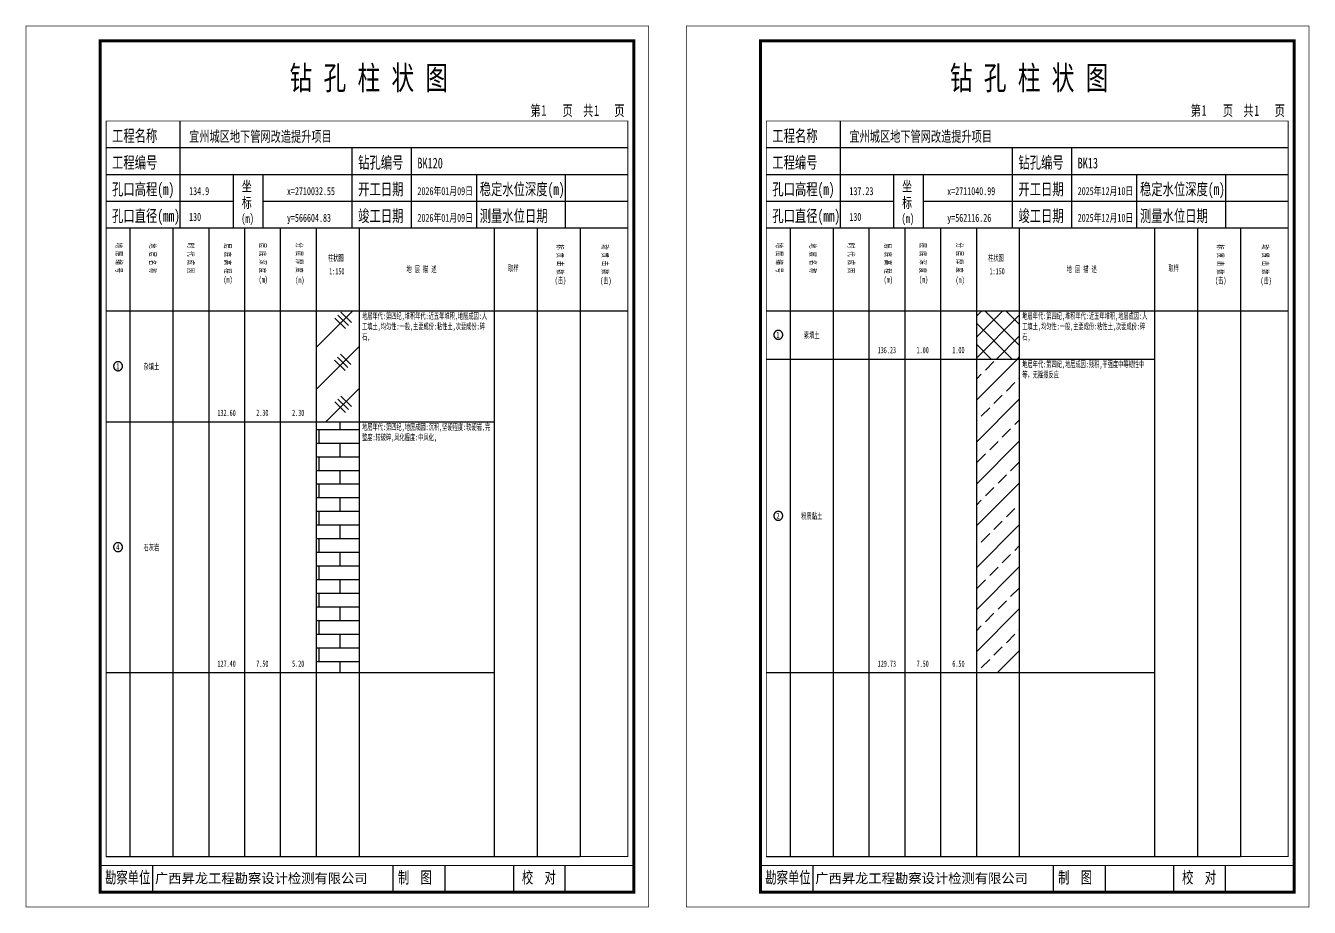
# Model space of a CAD drawing. Header units: millimetres. Extents: x 0 to 2711117, y 0 to 567555.
# Drawn here: x 4899 to 5331.9, y -0.1 to 297.1 of the extents above; entities that cross this region are included whole.
import ezdxf
from ezdxf.enums import TextEntityAlignment as Align

# ---------------------------------------------------------------- set-up
doc = ezdxf.new("R2010")
doc.units = ezdxf.units.MM
doc.layers.add('GICAD_POU_TEXTS', color=7, linetype='Continuous')
doc.layers.add('勘察点图例', color=7, linetype='Continuous')
doc.styles.add('HEAD_FONT', font='simfang.ttf', dxfattribs={"width": 0.6})
doc.styles.add('HEAD_FONT2', font='simfang.ttf', dxfattribs={"width": 0.6})
doc.styles.add('HT', font='simhei.ttf')
doc.styles.add('LZ_FONT', font='simfang.ttf', dxfattribs={"width": 0.7, "height": 8})
doc.styles.add('成果图图块', font='simfang.ttf', dxfattribs={"height": 2.5})
doc.styles.add('成果图表体', font='simfang.ttf', dxfattribs={"width": 0.6, "height": 2.1})

# ---------------------------------------------------------------- blocks, each defined once
blk = doc.blocks.new('BK120')
for p, q in [((52, 229), (52, 265)), ((27, 256), (203, 256)), ((110, 229), (110, 256)), ((130, 229), (130, 256)), ((27, 247), (203, 247)), ((70, 229), (70, 247)), ((80, 229), (80, 247)), ((152, 229), (152, 247)), ((182, 229), (182, 247)), ((27, 238), (70, 238)), ((80, 238), (203, 238)), ((27, 229), (35.05, 229)), ((35.05, 229), (35.05, 17)), ((35.05, 229), (49.53, 229)), ((49.53, 229), (49.53, 17)), ((49.53, 229), (61.6, 229)), ((61.6, 229), (61.6, 17)), ((61.6, 229), (73.68, 229)), ((73.68, 229), (73.68, 17)), ((73.68, 229), (85.75, 229)), ((85.75, 229), (85.75, 17)), ((85.75, 229), (97.82, 229)), ((97.82, 229), (97.82, 17)), ((97.82, 229), (112.3, 229)), ((112.3, 229), (112.3, 17)), ((112.3, 229), (157.93, 229)), ((157.93, 229), (157.93, 17)), ((157.93, 229), (172.42, 229)), ((172.42, 229), (172.42, 17)), ((172.42, 229), (186.9, 229)), ((186.9, 229), (186.9, 17)), ((186.9, 229), (203, 229)), ((27, 201), (203, 201)), ((27, 17), (35.05, 17)), ((35.05, 17), (49.53, 17)), ((42.74, 4.95), (42.74, 13.95)), ((42.74, 4.95), (42.74, 13.95)), ((49.53, 17), (61.6, 17)), ((61.6, 17), (73.68, 17)), ((73.68, 17), (85.75, 17)), ((85.75, 17), (97.82, 17)), ((97.82, 17), (112.3, 17)), ((112.3, 17), (157.93, 17)), ((123.83, 4.95), (123.83, 13.95)), ((141.38, 4.95), (141.38, 13.95)), ((157.93, 17), (172.42, 17)), ((164.48, 4.95), (164.48, 13.95)), ((172.42, 17), (186.9, 17)), ((181.84, 4.95), (181.84, 13.95)), ((181.84, 4.95), (181.84, 13.95))]:
    blk.add_line(p, q)
for points, const_width in [([(0, 0), (210, 0), (210, 297), (0, 297)], 0.25), ([(25, 5), (205, 5), (205, 292), (25, 292)], 1), ([(27, 265), (203, 265), (203, 17), (27, 17)], 0.3)]:
    blk.add_lwpolyline(points, close=True, dxfattribs=dict(const_width=const_width))
at = {"const_width": 0.3}
for points in [[(27, 229), (203, 229)], [(25, 14), (205, 14)]]:
    blk.add_lwpolyline(points, dxfattribs=at)
at = {"style": 'LZ_FONT', "width": 0.7}
for s, height, p in [('钻 孔 柱 状 图', 8, (88.9, 275.54)), ('第', 3.6, (170.12, 266.7)), ('1', 3.6, (173.78, 266.75)), ('页', 3.6, (180.96, 266.7)), ('共', 3.6, (187.88, 266.7)), ('1', 3.6, (191.54, 266.7)), ('页', 3.6, (198.44, 266.7)), ('工程名称', 4, (29, 258)), ('宜州城区地下管网改造提升项目', 3.6, (55, 258)), ('工程编号', 4, (29, 249)), ('钻孔编号', 4, (112, 249)), ('BK120', 3.6, (132, 249)), ('孔口高程(m)', 4, (29, 240)), ('134.9', 2.7, (55, 240)), ('坐', 3.5, (72.79, 241.24)), ('x=2710032.55', 2.7, (88, 240)), ('开工日期', 4, (112, 240)), ('2026年01月09日', 2.7, (132, 240)), ('稳定水位深度(m)', 4, (153, 240)), ('标', 3.5, (72.79, 235.7)), ('孔口直径(mm)', 4, (29, 231)), ('130', 2.7, (54.98, 231.31)), ('(m) ', 3, (72.59, 230.65)), ('竣工日期', 4, (112, 231)), ('2026年01月09日', 2.7, (132, 231)), ('测量水位日期', 4, (153, 231)), ('y=566604.83', 2.7, (88, 231)), ('勘察单位', 4, (26.65, 7.95)), ('制  图', 4, (125.4, 7.95)), ('校  对', 4, (167.22, 7.95))]:
    blk.add_text(s, height=height, dxfattribs=at).set_placement(p)
at = {"style": 'HT'}
blk.add_text('广西昇龙工程勘察设计检测有限公司', height=3.2865, dxfattribs=at).set_placement((43.48, 8.02))
at = {"char_height": 2.1, "width": 22.806, "attachment_point": 1, "rotation": 270, "style": 'HEAD_FONT'}
for s, insert in [('地 层 编 号', (32.46, 223.92)), ('地 层 名 称', (43.79, 223.76)), ('时 代 成 因', (56.67, 223.83)), ('层 底 高 程', (69.07, 223.71)), ('层 底 深 度', (80.9, 223.91)), ('分 层 厚 度', (93.26, 224.01)), ('标 贯 击 数', (181.21, 223.37)), ('动 贯 击 数', (196.38, 223.43))]:
    blk.add_mtext(s, dxfattribs=dict(at, insert=insert))
at = {"char_height": 2.1, "attachment_point": 1}
for s, insert, width, style in [('柱状图', (101.82, 219.87), 7.855, 'HEAD_FONT2'), ('取样', (162.58, 216.44), 7.855, 'HEAD_FONT2'), ('(m)', (66.58, 212.56), 4.7944, 'HEAD_FONT'), ('(m)', (78.47, 212.61), 4.7944, 'HEAD_FONT'), ('(m)', (90.81, 212.43), 4.7944, 'HEAD_FONT'), ('1:150', (102.26, 215.36), 6.9223, 'HEAD_FONT2'), ('地 层 描 述', (128.29, 216.11), 22.0781, 'HEAD_FONT2'), ('(击)', (178.33, 212.31), 7.855, 'HEAD_FONT2'), ('(击)', (193.64, 212.22), 7.855, 'HEAD_FONT2')]:
    blk.add_mtext(s, dxfattribs=dict(at, insert=insert, width=width, style=style))
blk = doc.blocks.new('BK120_0')
at = {"color": 7}
blk.add_polyline3d([(-1.5, 0.02, 0), (-1.5, -0.06, 0), (-1.49, -0.13, 0), (-1.48, -0.2, 0), (-1.47, -0.28, 0), (-1.46, -0.35, 0), (-1.44, -0.42, 0), (-1.41, -0.49, 0), (-1.39, -0.56, 0), (-1.36, -0.63, 0), (-1.32, -0.69, 0), (-1.29, -0.76, 0), (-1.25, -0.82, 0), (-1.2, -0.88, 0), (-1.16, -0.94, 0), (-1.11, -0.99, 0), (-1.06, -1.04, 0), (-1.01, -1.1, 0), (-0.95, -1.14, 0), (-0.89, -1.19, 0), (-0.83, -1.23, 0), (-0.77, -1.27, 0), (-0.71, -1.31, 0), (-0.64, -1.34, 0), (-0.57, -1.37, 0), (-0.51, -1.4, 0), (-0.44, -1.42, 0), (-0.36, -1.44, 0), (-0.29, -1.46, 0), (-0.22, -1.47, 0), (-0.15, -1.48, 0), (-0.07, -1.48, 0), (0, -1.48, 0), (0.07, -1.48, 0), (0.15, -1.48, 0), (0.22, -1.47, 0), (0.29, -1.46, 0), (0.36, -1.44, 0), (0.44, -1.42, 0), (0.51, -1.4, 0), (0.57, -1.37, 0), (0.64, -1.34, 0), (0.71, -1.31, 0), (0.77, -1.27, 0), (0.83, -1.23, 0), (0.89, -1.19, 0), (0.95, -1.14, 0), (1.01, -1.1, 0), (1.06, -1.04, 0), (1.11, -0.99, 0), (1.16, -0.94, 0), (1.2, -0.88, 0), (1.25, -0.82, 0), (1.29, -0.76, 0), (1.32, -0.69, 0), (1.36, -0.63, 0), (1.39, -0.56, 0), (1.41, -0.49, 0), (1.44, -0.42, 0), (1.46, -0.35, 0), (1.47, -0.28, 0), (1.48, -0.2, 0), (1.49, -0.13, 0), (1.5, -0.06, 0), (1.5, 0.02, 0), (1.5, 0.09, 0), (1.49, 0.16, 0), (1.48, 0.24, 0), (1.47, 0.31, 0), (1.46, 0.38, 0), (1.44, 0.45, 0), (1.41, 0.52, 0), (1.39, 0.59, 0), (1.36, 0.66, 0), (1.32, 0.72, 0), (1.29, 0.79, 0), (1.25, 0.85, 0), (1.2, 0.91, 0), (1.16, 0.97, 0), (1.11, 1.02, 0), (1.06, 1.08, 0), (1.01, 1.13, 0), (0.95, 1.18, 0), (0.89, 1.22, 0), (0.83, 1.26, 0), (0.77, 1.3, 0), (0.71, 1.34, 0), (0.64, 1.37, 0), (0.57, 1.4, 0), (0.51, 1.43, 0), (0.44, 1.45, 0), (0.36, 1.47, 0), (0.29, 1.49, 0), (0.22, 1.5, 0), (0.15, 1.51, 0), (0.07, 1.51, 0), (0, 1.52, 0), (-0.07, 1.51, 0), (-0.15, 1.51, 0), (-0.22, 1.5, 0), (-0.29, 1.49, 0), (-0.36, 1.47, 0), (-0.44, 1.45, 0), (-0.51, 1.43, 0), (-0.57, 1.4, 0), (-0.64, 1.37, 0), (-0.71, 1.34, 0), (-0.77, 1.3, 0), (-0.83, 1.26, 0), (-0.89, 1.22, 0), (-0.95, 1.18, 0), (-1.01, 1.13, 0), (-1.06, 1.08, 0), (-1.11, 1.02, 0), (-1.16, 0.97, 0), (-1.2, 0.91, 0), (-1.25, 0.85, 0), (-1.29, 0.79, 0), (-1.32, 0.72, 0), (-1.36, 0.66, 0), (-1.39, 0.59, 0), (-1.41, 0.52, 0), (-1.44, 0.45, 0), (-1.46, 0.38, 0), (-1.47, 0.31, 0), (-1.48, 0.24, 0), (-1.49, 0.16, 0), (-1.5, 0.09, 0), (-1.5, 0.02, 0)], dxfattribs=at)
at = {"layer": 'GICAD_POU_TEXTS', "color": 7, "style": '成果图图块', "width": 0.7}
blk.add_text('1', height=2, dxfattribs=at).set_placement((-0.09, -0.99), align=Align.CENTER)
blk = doc.blocks.new('BK120_1')
at = {"color": 7}
blk.add_polyline3d([(-1.5, 0.02, 0), (-1.5, -0.06, 0), (-1.49, -0.13, 0), (-1.48, -0.2, 0), (-1.47, -0.28, 0), (-1.46, -0.35, 0), (-1.44, -0.42, 0), (-1.41, -0.49, 0), (-1.39, -0.56, 0), (-1.36, -0.63, 0), (-1.32, -0.69, 0), (-1.29, -0.76, 0), (-1.25, -0.82, 0), (-1.2, -0.88, 0), (-1.16, -0.94, 0), (-1.11, -0.99, 0), (-1.06, -1.04, 0), (-1.01, -1.1, 0), (-0.95, -1.14, 0), (-0.89, -1.19, 0), (-0.83, -1.23, 0), (-0.77, -1.27, 0), (-0.71, -1.31, 0), (-0.64, -1.34, 0), (-0.57, -1.37, 0), (-0.51, -1.4, 0), (-0.44, -1.42, 0), (-0.36, -1.44, 0), (-0.29, -1.46, 0), (-0.22, -1.47, 0), (-0.15, -1.48, 0), (-0.07, -1.48, 0), (0, -1.48, 0), (0.07, -1.48, 0), (0.15, -1.48, 0), (0.22, -1.47, 0), (0.29, -1.46, 0), (0.36, -1.44, 0), (0.44, -1.42, 0), (0.51, -1.4, 0), (0.57, -1.37, 0), (0.64, -1.34, 0), (0.71, -1.31, 0), (0.77, -1.27, 0), (0.83, -1.23, 0), (0.89, -1.19, 0), (0.95, -1.14, 0), (1.01, -1.1, 0), (1.06, -1.04, 0), (1.11, -0.99, 0), (1.16, -0.94, 0), (1.2, -0.88, 0), (1.25, -0.82, 0), (1.29, -0.76, 0), (1.32, -0.69, 0), (1.36, -0.63, 0), (1.39, -0.56, 0), (1.41, -0.49, 0), (1.44, -0.42, 0), (1.46, -0.35, 0), (1.47, -0.28, 0), (1.48, -0.2, 0), (1.49, -0.13, 0), (1.5, -0.06, 0), (1.5, 0.02, 0), (1.5, 0.09, 0), (1.49, 0.16, 0), (1.48, 0.24, 0), (1.47, 0.31, 0), (1.46, 0.38, 0), (1.44, 0.45, 0), (1.41, 0.52, 0), (1.39, 0.59, 0), (1.36, 0.66, 0), (1.32, 0.72, 0), (1.29, 0.79, 0), (1.25, 0.85, 0), (1.2, 0.91, 0), (1.16, 0.97, 0), (1.11, 1.02, 0), (1.06, 1.08, 0), (1.01, 1.13, 0), (0.95, 1.18, 0), (0.89, 1.22, 0), (0.83, 1.26, 0), (0.77, 1.3, 0), (0.71, 1.34, 0), (0.64, 1.37, 0), (0.57, 1.4, 0), (0.51, 1.43, 0), (0.44, 1.45, 0), (0.36, 1.47, 0), (0.29, 1.49, 0), (0.22, 1.5, 0), (0.15, 1.51, 0), (0.07, 1.51, 0), (0, 1.52, 0), (-0.07, 1.51, 0), (-0.15, 1.51, 0), (-0.22, 1.5, 0), (-0.29, 1.49, 0), (-0.36, 1.47, 0), (-0.44, 1.45, 0), (-0.51, 1.43, 0), (-0.57, 1.4, 0), (-0.64, 1.37, 0), (-0.71, 1.34, 0), (-0.77, 1.3, 0), (-0.83, 1.26, 0), (-0.89, 1.22, 0), (-0.95, 1.18, 0), (-1.01, 1.13, 0), (-1.06, 1.08, 0), (-1.11, 1.02, 0), (-1.16, 0.97, 0), (-1.2, 0.91, 0), (-1.25, 0.85, 0), (-1.29, 0.79, 0), (-1.32, 0.72, 0), (-1.36, 0.66, 0), (-1.39, 0.59, 0), (-1.41, 0.52, 0), (-1.44, 0.45, 0), (-1.46, 0.38, 0), (-1.47, 0.31, 0), (-1.48, 0.24, 0), (-1.49, 0.16, 0), (-1.5, 0.09, 0), (-1.5, 0.02, 0)], dxfattribs=at)
at = {"layer": 'GICAD_POU_TEXTS', "color": 7, "style": '成果图图块', "width": 0.7}
blk.add_text('4', height=2, dxfattribs=at).set_placement((-0.09, -0.99), align=Align.CENTER)
blk = doc.blocks.new('BK13')
for p, q in [((52, 229), (52, 265)), ((27, 256), (203, 256)), ((110, 229), (110, 256)), ((130, 229), (130, 256)), ((27, 247), (203, 247)), ((70, 229), (70, 247)), ((80, 229), (80, 247)), ((152, 229), (152, 247)), ((182, 229), (182, 247)), ((27, 238), (70, 238)), ((80, 238), (203, 238)), ((27, 229), (35.05, 229)), ((35.05, 229), (35.05, 17)), ((35.05, 229), (49.53, 229)), ((49.53, 229), (49.53, 17)), ((49.53, 229), (61.6, 229)), ((61.6, 229), (61.6, 17)), ((61.6, 229), (73.68, 229)), ((73.68, 229), (73.68, 17)), ((73.68, 229), (85.75, 229)), ((85.75, 229), (85.75, 17)), ((85.75, 229), (97.82, 229)), ((97.82, 229), (97.82, 17)), ((97.82, 229), (112.3, 229)), ((112.3, 229), (112.3, 17)), ((112.3, 229), (157.93, 229)), ((157.93, 229), (157.93, 17)), ((157.93, 229), (172.42, 229)), ((172.42, 229), (172.42, 17)), ((172.42, 229), (186.9, 229)), ((186.9, 229), (186.9, 17)), ((186.9, 229), (203, 229)), ((27, 201), (203, 201)), ((27, 17), (35.05, 17)), ((35.05, 17), (49.53, 17)), ((42.74, 4.95), (42.74, 13.95)), ((42.74, 4.95), (42.74, 13.95)), ((49.53, 17), (61.6, 17)), ((61.6, 17), (73.68, 17)), ((73.68, 17), (85.75, 17)), ((85.75, 17), (97.82, 17)), ((97.82, 17), (112.3, 17)), ((112.3, 17), (157.93, 17)), ((123.83, 4.95), (123.83, 13.95)), ((141.38, 4.95), (141.38, 13.95)), ((157.93, 17), (172.42, 17)), ((164.48, 4.95), (164.48, 13.95)), ((172.42, 17), (186.9, 17)), ((181.84, 4.95), (181.84, 13.95)), ((181.84, 4.95), (181.84, 13.95))]:
    blk.add_line(p, q)
for points, const_width in [([(0, 0), (210, 0), (210, 297), (0, 297)], 0.25), ([(25, 5), (205, 5), (205, 292), (25, 292)], 1), ([(27, 265), (203, 265), (203, 17), (27, 17)], 0.3)]:
    blk.add_lwpolyline(points, close=True, dxfattribs=dict(const_width=const_width))
at = {"const_width": 0.3}
for points in [[(27, 229), (203, 229)], [(25, 14), (205, 14)]]:
    blk.add_lwpolyline(points, dxfattribs=at)
at = {"style": 'LZ_FONT', "width": 0.7}
for s, height, p in [('钻 孔 柱 状 图', 8, (88.9, 275.54)), ('第', 3.6, (170.12, 266.7)), ('1', 3.6, (173.78, 266.75)), ('页', 3.6, (180.96, 266.7)), ('共', 3.6, (187.88, 266.7)), ('1', 3.6, (191.54, 266.7)), ('页', 3.6, (198.44, 266.7)), ('工程名称', 4, (29, 258)), ('宜州城区地下管网改造提升项目', 3.6, (55, 258)), ('工程编号', 4, (29, 249)), ('钻孔编号', 4, (112, 249)), ('BK13', 3.6, (132, 249)), ('孔口高程(m)', 4, (29, 240)), ('137.23', 2.7, (55, 240)), ('坐', 3.5, (72.79, 241.24)), ('x=2711040.99', 2.7, (88, 240)), ('开工日期', 4, (112, 240)), ('2025年12月10日', 2.7, (132, 240)), ('稳定水位深度(m)', 4, (153, 240)), ('标', 3.5, (72.79, 235.7)), ('孔口直径(mm)', 4, (29, 231)), ('130', 2.7, (54.98, 231.31)), ('(m) ', 3, (72.59, 230.65)), ('竣工日期', 4, (112, 231)), ('2025年12月10日', 2.7, (132, 231)), ('测量水位日期', 4, (153, 231)), ('y=562116.26', 2.7, (88, 231)), ('勘察单位', 4, (26.65, 7.95)), ('制  图', 4, (125.4, 7.95)), ('校  对', 4, (167.22, 7.95))]:
    blk.add_text(s, height=height, dxfattribs=at).set_placement(p)
at = {"style": 'HT'}
blk.add_text('广西昇龙工程勘察设计检测有限公司', height=3.2865, dxfattribs=at).set_placement((43.48, 8.02))
at = {"char_height": 2.1, "width": 22.806, "attachment_point": 1, "rotation": 270, "style": 'HEAD_FONT'}
for s, insert in [('地 层 编 号', (32.46, 223.92)), ('地 层 名 称', (43.79, 223.76)), ('时 代 成 因', (56.67, 223.83)), ('层 底 高 程', (69.07, 223.71)), ('层 底 深 度', (80.9, 223.91)), ('分 层 厚 度', (93.26, 224.01)), ('标 贯 击 数', (181.21, 223.37)), ('动 贯 击 数', (196.38, 223.43))]:
    blk.add_mtext(s, dxfattribs=dict(at, insert=insert))
at = {"char_height": 2.1, "attachment_point": 1}
for s, insert, width, style in [('柱状图', (101.82, 219.87), 7.855, 'HEAD_FONT2'), ('取样', (162.58, 216.44), 7.855, 'HEAD_FONT2'), ('(m)', (66.58, 212.56), 4.7944, 'HEAD_FONT'), ('(m)', (78.47, 212.61), 4.7944, 'HEAD_FONT'), ('(m)', (90.81, 212.43), 4.7944, 'HEAD_FONT'), ('1:150', (102.26, 215.36), 6.9223, 'HEAD_FONT2'), ('地 层 描 述', (128.29, 216.11), 22.0781, 'HEAD_FONT2'), ('(击)', (178.33, 212.31), 7.855, 'HEAD_FONT2'), ('(击)', (193.64, 212.22), 7.855, 'HEAD_FONT2')]:
    blk.add_mtext(s, dxfattribs=dict(at, insert=insert, width=width, style=style))
blk = doc.blocks.new('BK13_0')
at = {"color": 7}
blk.add_polyline3d([(-1.5, 0.02, 0), (-1.5, -0.06, 0), (-1.49, -0.13, 0), (-1.48, -0.2, 0), (-1.47, -0.28, 0), (-1.46, -0.35, 0), (-1.44, -0.42, 0), (-1.41, -0.49, 0), (-1.39, -0.56, 0), (-1.36, -0.63, 0), (-1.32, -0.69, 0), (-1.29, -0.76, 0), (-1.25, -0.82, 0), (-1.2, -0.88, 0), (-1.16, -0.94, 0), (-1.11, -0.99, 0), (-1.06, -1.04, 0), (-1.01, -1.1, 0), (-0.95, -1.14, 0), (-0.89, -1.19, 0), (-0.83, -1.23, 0), (-0.77, -1.27, 0), (-0.71, -1.31, 0), (-0.64, -1.34, 0), (-0.57, -1.37, 0), (-0.51, -1.4, 0), (-0.44, -1.42, 0), (-0.36, -1.44, 0), (-0.29, -1.46, 0), (-0.22, -1.47, 0), (-0.15, -1.48, 0), (-0.07, -1.48, 0), (0, -1.48, 0), (0.07, -1.48, 0), (0.15, -1.48, 0), (0.22, -1.47, 0), (0.29, -1.46, 0), (0.36, -1.44, 0), (0.44, -1.42, 0), (0.51, -1.4, 0), (0.57, -1.37, 0), (0.64, -1.34, 0), (0.71, -1.31, 0), (0.77, -1.27, 0), (0.83, -1.23, 0), (0.89, -1.19, 0), (0.95, -1.14, 0), (1.01, -1.1, 0), (1.06, -1.04, 0), (1.11, -0.99, 0), (1.16, -0.94, 0), (1.2, -0.88, 0), (1.25, -0.82, 0), (1.29, -0.76, 0), (1.32, -0.69, 0), (1.36, -0.63, 0), (1.39, -0.56, 0), (1.41, -0.49, 0), (1.44, -0.42, 0), (1.46, -0.35, 0), (1.47, -0.28, 0), (1.48, -0.2, 0), (1.49, -0.13, 0), (1.5, -0.06, 0), (1.5, 0.02, 0), (1.5, 0.09, 0), (1.49, 0.16, 0), (1.48, 0.24, 0), (1.47, 0.31, 0), (1.46, 0.38, 0), (1.44, 0.45, 0), (1.41, 0.52, 0), (1.39, 0.59, 0), (1.36, 0.66, 0), (1.32, 0.72, 0), (1.29, 0.79, 0), (1.25, 0.85, 0), (1.2, 0.91, 0), (1.16, 0.97, 0), (1.11, 1.02, 0), (1.06, 1.08, 0), (1.01, 1.13, 0), (0.95, 1.18, 0), (0.89, 1.22, 0), (0.83, 1.26, 0), (0.77, 1.3, 0), (0.71, 1.34, 0), (0.64, 1.37, 0), (0.57, 1.4, 0), (0.51, 1.43, 0), (0.44, 1.45, 0), (0.36, 1.47, 0), (0.29, 1.49, 0), (0.22, 1.5, 0), (0.15, 1.51, 0), (0.07, 1.51, 0), (0, 1.52, 0), (-0.07, 1.51, 0), (-0.15, 1.51, 0), (-0.22, 1.5, 0), (-0.29, 1.49, 0), (-0.36, 1.47, 0), (-0.44, 1.45, 0), (-0.51, 1.43, 0), (-0.57, 1.4, 0), (-0.64, 1.37, 0), (-0.71, 1.34, 0), (-0.77, 1.3, 0), (-0.83, 1.26, 0), (-0.89, 1.22, 0), (-0.95, 1.18, 0), (-1.01, 1.13, 0), (-1.06, 1.08, 0), (-1.11, 1.02, 0), (-1.16, 0.97, 0), (-1.2, 0.91, 0), (-1.25, 0.85, 0), (-1.29, 0.79, 0), (-1.32, 0.72, 0), (-1.36, 0.66, 0), (-1.39, 0.59, 0), (-1.41, 0.52, 0), (-1.44, 0.45, 0), (-1.46, 0.38, 0), (-1.47, 0.31, 0), (-1.48, 0.24, 0), (-1.49, 0.16, 0), (-1.5, 0.09, 0), (-1.5, 0.02, 0)], dxfattribs=at)
at = {"layer": 'GICAD_POU_TEXTS', "color": 7, "style": '成果图图块', "width": 0.7}
blk.add_text('1', height=2, dxfattribs=at).set_placement((-0.09, -0.99), align=Align.CENTER)
blk = doc.blocks.new('BK13_1')
at = {"color": 7}
blk.add_polyline3d([(-1.5, 0.02, 0), (-1.5, -0.06, 0), (-1.49, -0.13, 0), (-1.48, -0.2, 0), (-1.47, -0.28, 0), (-1.46, -0.35, 0), (-1.44, -0.42, 0), (-1.41, -0.49, 0), (-1.39, -0.56, 0), (-1.36, -0.63, 0), (-1.32, -0.69, 0), (-1.29, -0.76, 0), (-1.25, -0.82, 0), (-1.2, -0.88, 0), (-1.16, -0.94, 0), (-1.11, -0.99, 0), (-1.06, -1.04, 0), (-1.01, -1.1, 0), (-0.95, -1.14, 0), (-0.89, -1.19, 0), (-0.83, -1.23, 0), (-0.77, -1.27, 0), (-0.71, -1.31, 0), (-0.64, -1.34, 0), (-0.57, -1.37, 0), (-0.51, -1.4, 0), (-0.44, -1.42, 0), (-0.36, -1.44, 0), (-0.29, -1.46, 0), (-0.22, -1.47, 0), (-0.15, -1.48, 0), (-0.07, -1.48, 0), (0, -1.48, 0), (0.07, -1.48, 0), (0.15, -1.48, 0), (0.22, -1.47, 0), (0.29, -1.46, 0), (0.36, -1.44, 0), (0.44, -1.42, 0), (0.51, -1.4, 0), (0.57, -1.37, 0), (0.64, -1.34, 0), (0.71, -1.31, 0), (0.77, -1.27, 0), (0.83, -1.23, 0), (0.89, -1.19, 0), (0.95, -1.14, 0), (1.01, -1.1, 0), (1.06, -1.04, 0), (1.11, -0.99, 0), (1.16, -0.94, 0), (1.2, -0.88, 0), (1.25, -0.82, 0), (1.29, -0.76, 0), (1.32, -0.69, 0), (1.36, -0.63, 0), (1.39, -0.56, 0), (1.41, -0.49, 0), (1.44, -0.42, 0), (1.46, -0.35, 0), (1.47, -0.28, 0), (1.48, -0.2, 0), (1.49, -0.13, 0), (1.5, -0.06, 0), (1.5, 0.02, 0), (1.5, 0.09, 0), (1.49, 0.16, 0), (1.48, 0.24, 0), (1.47, 0.31, 0), (1.46, 0.38, 0), (1.44, 0.45, 0), (1.41, 0.52, 0), (1.39, 0.59, 0), (1.36, 0.66, 0), (1.32, 0.72, 0), (1.29, 0.79, 0), (1.25, 0.85, 0), (1.2, 0.91, 0), (1.16, 0.97, 0), (1.11, 1.02, 0), (1.06, 1.08, 0), (1.01, 1.13, 0), (0.95, 1.18, 0), (0.89, 1.22, 0), (0.83, 1.26, 0), (0.77, 1.3, 0), (0.71, 1.34, 0), (0.64, 1.37, 0), (0.57, 1.4, 0), (0.51, 1.43, 0), (0.44, 1.45, 0), (0.36, 1.47, 0), (0.29, 1.49, 0), (0.22, 1.5, 0), (0.15, 1.51, 0), (0.07, 1.51, 0), (0, 1.52, 0), (-0.07, 1.51, 0), (-0.15, 1.51, 0), (-0.22, 1.5, 0), (-0.29, 1.49, 0), (-0.36, 1.47, 0), (-0.44, 1.45, 0), (-0.51, 1.43, 0), (-0.57, 1.4, 0), (-0.64, 1.37, 0), (-0.71, 1.34, 0), (-0.77, 1.3, 0), (-0.83, 1.26, 0), (-0.89, 1.22, 0), (-0.95, 1.18, 0), (-1.01, 1.13, 0), (-1.06, 1.08, 0), (-1.11, 1.02, 0), (-1.16, 0.97, 0), (-1.2, 0.91, 0), (-1.25, 0.85, 0), (-1.29, 0.79, 0), (-1.32, 0.72, 0), (-1.36, 0.66, 0), (-1.39, 0.59, 0), (-1.41, 0.52, 0), (-1.44, 0.45, 0), (-1.46, 0.38, 0), (-1.47, 0.31, 0), (-1.48, 0.24, 0), (-1.49, 0.16, 0), (-1.5, 0.09, 0), (-1.5, 0.02, 0)], dxfattribs=at)
at = {"layer": 'GICAD_POU_TEXTS', "color": 7, "style": '成果图图块', "width": 0.7}
blk.add_text('2', height=2, dxfattribs=at).set_placement((-0.09, -0.99), align=Align.CENTER)

msp = doc.modelspace()

# ---------------------------------------------------------------- hatches: boundary and pattern name
at = {"layer": '勘察点图例'}
h = msp.add_hatch(dxfattribs=at)
h.set_pattern_fill('GKZTT', color=256, scale=0.5, style=0, pattern_type=2)
h.set_pattern_definition([(45, (0, 0), (-7.071068, 7.071068), []), (135, (2.5, -1), (-14.142136, -14.142136), [5, -15]), (135, (1.5, -2), (-14.142136, -14.142136), [5, -15]), (135, (0.5, -3), (-14.142136, -14.142136), [5, -15]), (135, (16.5, -1), (-14.142136, -14.142136), [5, -15]), (135, (15.5, -2), (-14.142136, -14.142136), [5, -15]), (135, (14.5, -3), (-14.142136, -14.142136), [5, -15])])
h.paths.add_polyline_path([(4996.92, 163.59), (5011.41, 163.59), (5011.41, 201), (4996.92, 201)])
h = msp.add_hatch(dxfattribs=at)
h.set_pattern_fill('GKSTT', color=256, scale=0.5, style=0, pattern_type=2)
h.set_pattern_definition([(45, (0, 0), (-3.535534, 3.535534), []), (135, (0, 0), (-3.535534, -3.535534), [])])
h.paths.add_polyline_path([(5219.61, 184.73), (5234.09, 184.73), (5234.09, 201), (5219.61, 201)])
h = msp.add_hatch(dxfattribs=at)
h.set_pattern_fill('GKFZNT', color=256, scale=0.5, style=0, pattern_type=2)
h.set_pattern_definition([(45, (0, 0), (-7.071068, 7.071068), []), (45, (7.071, 0), (-7.071068, 7.071068), [4, -2])])
h.paths.add_polyline_path([(5219.61, 79), (5234.09, 79), (5234.09, 184.73), (5219.61, 184.73)])
h = msp.add_hatch(dxfattribs=at)
h.set_pattern_fill('GKSHY', color=256, scale=0.5, style=0, pattern_type=2)
h.set_pattern_definition([(0, (0, 0), (0, 4.6), []), (90, (0, 0), (-7, 4.6), [4.6, -4.6])])
h.paths.add_polyline_path([(4996.92, 79), (5011.41, 79), (5011.41, 163.59), (4996.92, 163.59)])

# ---------------------------------------------------------------- linework, layer by layer
for p, q in [((5148.79, 184.73), (5234.09, 184.73)), ((5234.09, 184.73), (5279.72, 184.73)), ((4926.1, 163.59), (5011.41, 163.59)), ((5011.41, 163.59), (5057.04, 163.59)), ((4926.1, 79), (5011.41, 79)), ((5011.41, 79), (5057.04, 79)), ((5148.79, 79), (5234.09, 79)), ((5234.09, 79), (5279.72, 79))]:
    msp.add_line(p, q, dxfattribs=at)

# ---------------------------------------------------------------- block references
for name, p in [('BK120', (4899.1, 0)), ('BK13', (5121.79, 0)), ('BK13_0', (5152.81, 192.87)), ('BK120_0', (4930.13, 182.29)), ('BK13_1', (5152.81, 131.87)), ('BK120_1', (4930.13, 121.29))]:
    msp.add_blockref(name, p, dxfattribs=at)

# ---------------------------------------------------------------- texts
at = {"layer": '勘察点图例', "style": '成果图表体', "width": 0.6}
for s, p in [('素填土', (5164.08, 192.87)), ('136.23', (5189.43, 187.73)), ('1.00', (5201.5, 187.73)), ('1.00', (5213.57, 187.73)), ('杂填土', (4941.39, 182.29)), ('132.60', (4966.74, 166.59)), ('2.30', (4978.81, 166.59)), ('2.30', (4990.89, 166.59)), ('粉质黏土', (5164.08, 131.87)), ('石灰岩', (4941.39, 121.29)), ('127.40', (4966.74, 82)), ('7.50', (4978.81, 82)), ('5.20', (4990.89, 82)), ('129.73', (5189.43, 82)), ('7.50', (5201.5, 82)), ('6.50', (5213.57, 82))]:
    msp.add_text(s, height=2.1, dxfattribs=at).set_placement(p, align=Align.MIDDLE)
at = {"layer": '勘察点图例', "char_height": 2.1, "width": 43.6296, "attachment_point": 1, "style": '成果图表体'}
for s, insert in [('地层年代:第四纪,堆积年代:近五年堆积,地层成因:人工填土,均匀性:一般,主要成份:粘性土,次要成份:碎石,', (5012.41, 200.3)), ('地层年代:第四纪,堆积年代:近五年堆积,地层成因:人工填土,均匀性:一般,主要成份:粘性土,次要成份:碎石,', (5235.09, 200.3)), ('地层年代:第四纪,地层成因:残积,干强度中等韧性中等，无摇振反应', (5235.09, 184.03)), ('地层年代:第四纪,地层成因:沉积,坚硬程度:较硬岩,完整度:较破碎,风化程度:中风化,', (5012.41, 162.89))]:
    msp.add_mtext(s, dxfattribs=dict(at, insert=insert))

doc.saveas('drawing.dxf')
